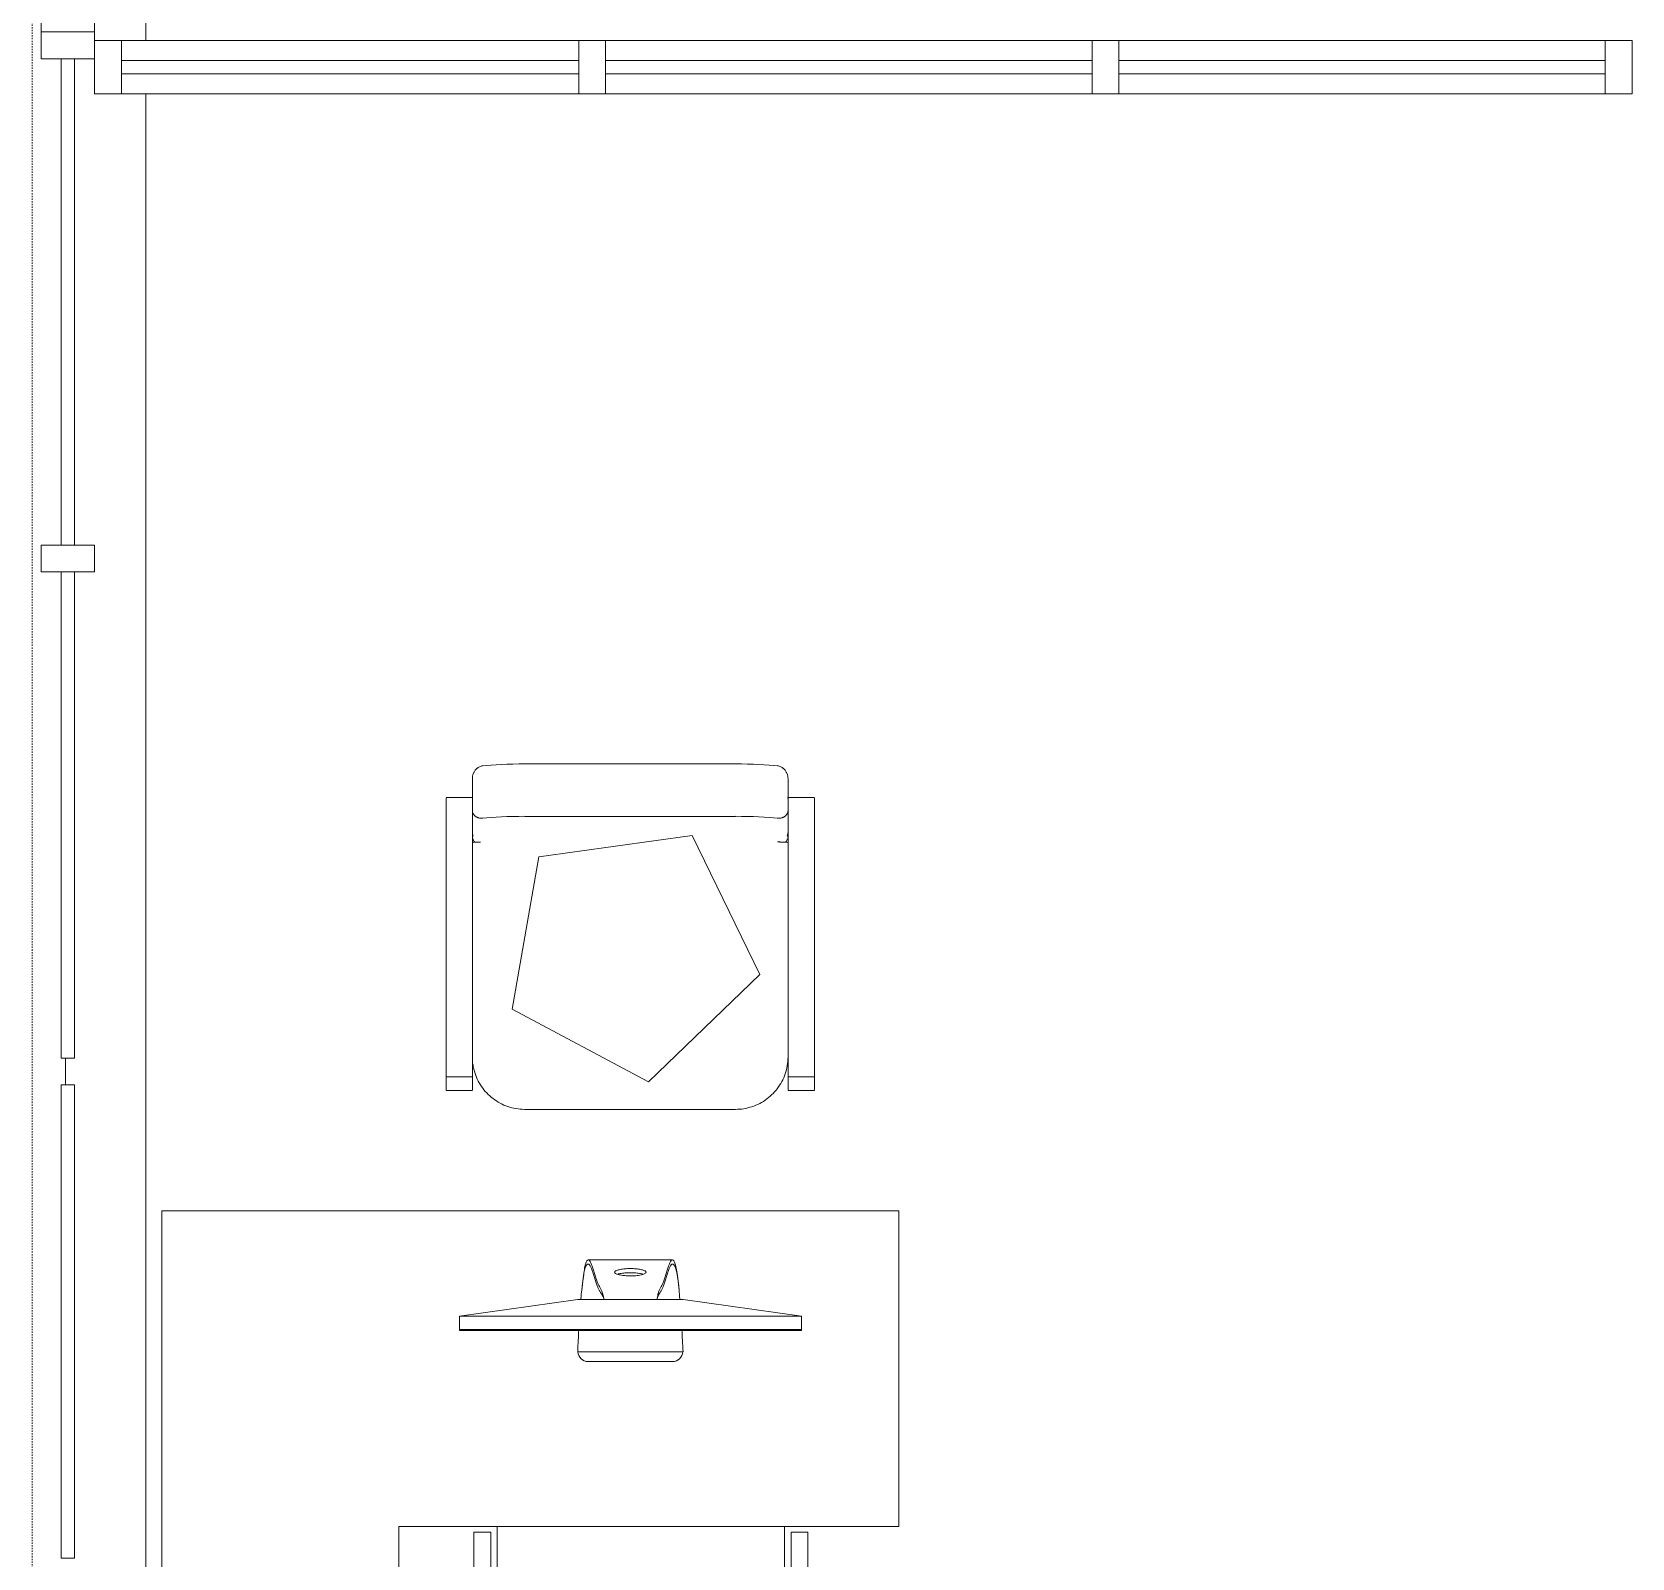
# Model space of a CAD drawing. Header units: inches. Extents: x -1551 to 2054, y 9767 to 12269.
# Drawn here: x 133 to 252.7, y 11166.6 to 11280.8 of the extents above; entities that cross this region are included whole.
import ezdxf

# ---------------------------------------------------------------- set-up
doc = ezdxf.new("R2010")
doc.units = ezdxf.units.IN
doc.header["$MEASUREMENT"] = 0
doc.linetypes.add('Dash 1_16_', pattern=[0.125, 0.0625, -0.0625])
doc.linetypes.add('Double Dash 3_8_', pattern=[1, 0.375, -0.125, 0.125, -0.125, 0.125, -0.125])
for name, color, linetype, lineweight in [('0-1', 7, 'Continuous', 5), ('0-2', 7, 'Continuous', 9), ('0-3', 250, 'Double Dash 3_8_', 15), ('A-FLOR-1', 7, 'Continuous', 9), ('A-FLOR-LEVL-1', 7, 'Continuous', 9), ('A-GLAZ-CURT', 52, 'Continuous', 9), ('A-GLAZ-CURT-1', 7, 'Continuous', 9), ('A-GLAZ-CWMG', 51, 'Continuous', 9), ('A-GLAZ-CWMG-1', 7, 'Continuous', 9), ('C-PROP-LINE-2', 250, 'Dash 1_16_', 15), ('I-FURN', 30, 'Continuous', 9)]:
    doc.layers.add(name, color=color, linetype=linetype, lineweight=lineweight)

# ---------------------------------------------------------------- blocks, each defined once
blk = doc.blocks.new('System Panel - Glazed-2762264-KEY PLAN - 1ST FLOOR')
at = {"layer": 'A-GLAZ-CURT-1'}
for p, q in [((18.2, 0.5), (-18.2, 0.5)), ((-18.2, 0.5), (-18.2, -0.5)), ((18.2, -0.5), (18.2, 0.5)), ((-18.2, -0.5), (18.2, -0.5))]:
    blk.add_line(p, q, dxfattribs=at)
blk = doc.blocks.new('System Panel - Glazed-2762268-KEY PLAN - 1ST FLOOR')
at = {"layer": 'A-GLAZ-CURT-1'}
for p, q in [((17.7, 0.5), (-17.7, 0.5)), ((-17.7, 0.5), (-17.7, -0.5)), ((17.7, -0.5), (17.7, 0.5)), ((-17.7, -0.5), (17.7, -0.5))]:
    blk.add_line(p, q, dxfattribs=at)
blk = doc.blocks.new('Rectangular Mullion - 2_ x 4_ rectangular-2762162-KEY PLAN - 1ST FLOOR')
at = {"layer": 'A-GLAZ-CWMG-1'}
for p, q in [((-3831.14, 11280.79), (-3831.14, 11317.19)), ((-3827.14, 11317.19), (-3827.14, 11280.79))]:
    blk.add_line(p, q, dxfattribs=at)
blk = doc.blocks.new('Rectangular Mullion - 2_ x 4_ rectangular-2762260-KEY PLAN - 1ST FLOOR')
at = {"layer": 'A-GLAZ-CWMG-1'}
for p, q in [((-1, 2), (1, 2)), ((-1, -2), (-1, 2)), ((1, 2), (1, -2)), ((1, -2), (-1, -2))]:
    blk.add_line(p, q, dxfattribs=at)
blk = doc.blocks.new('Rectangular Mullion - 2_ x 4_ rectangular-2762261-KEY PLAN - 1ST FLOOR')
at = {"layer": 'A-GLAZ-CWMG-1'}
for p, q in [((-1, 2), (1, 2)), ((-1, -2), (-1, 2)), ((1, 2), (1, -2)), ((1, -2), (-1, -2))]:
    blk.add_line(p, q, dxfattribs=at)
blk = doc.blocks.new('Family - ___-2835903-KEY PLAN - 1ST FLOOR')
at = {"layer": 'C-PROP-LINE-2'}
blk.add_line((-3831.82, 10008.84), (-3831.82, 12089.69), dxfattribs=at)
blk = doc.blocks.new('CTR - 1st Phase - Shell_rvt-1-KEY PLAN - 1ST FLOOR')
at = {"layer": 'A-FLOR-1'}
for p, q in [((-3823.32, 11394.99), (-3823.32, 11280.16)), ((-3823.32, 11276.16), (-3823.32, 11164.59))]:
    blk.add_line(p, q, dxfattribs=at)
at = {"layer": 'A-FLOR-LEVL-1'}
blk.add_line((-3829.32, 11201.99), (-3829.32, 11203.99), dxfattribs=at)
at = {"layer": '0-2'}
blk.add_blockref('Rectangular Mullion - 2_ x 4_ rectangular-2762162-KEY PLAN - 1ST FLOOR', (0, 0), dxfattribs=at)
at = {"layer": '0-2', "extrusion": (0, 0, -1), "rotation": 90.00000000000101}
for name, p in [('Rectangular Mullion - 2_ x 4_ rectangular-2762261-KEY PLAN - 1ST FLOOR', (3829.14, 11279.79)), ('Rectangular Mullion - 2_ x 4_ rectangular-2762260-KEY PLAN - 1ST FLOOR', (3829.14, 11241.39))]:
    blk.add_blockref(name, p, dxfattribs=at)
at = {"layer": '0-2', "rotation": 89.99999999999899}
for name, p in [('System Panel - Glazed-2762264-KEY PLAN - 1ST FLOOR', (-3829.14, 11260.59)), ('System Panel - Glazed-2762264-KEY PLAN - 1ST FLOOR', (-3829.14, 11222.19)), ('System Panel - Glazed-2762268-KEY PLAN - 1ST FLOOR', (-3829.14, 11184.29))]:
    blk.add_blockref(name, p, dxfattribs=at)
at = {"layer": '0-3'}
blk.add_blockref('Family - ___-2835903-KEY PLAN - 1ST FLOOR', (0, 0), dxfattribs=at)
blk = doc.blocks.new('Rectangular Mullion - 2_ x 4_ - EXTERIOR-2330860-KEY PLAN - 1ST FLOOR')
at = {"layer": 'A-GLAZ-CWMG'}
for p, q in [((-2, 2), (0, 2)), ((-2, -2), (-2, 2)), ((0, 2), (0, -2)), ((0, -2), (-2, -2))]:
    blk.add_line(p, q, dxfattribs=at)
blk = doc.blocks.new('System Panel - Glazed-2151385-KEY PLAN - 1ST FLOOR')
at = {"layer": 'A-GLAZ-CURT'}
for p, q in [((18.2, 0.5), (-18.2, 0.5)), ((-18.2, 0.5), (-18.2, -0.5)), ((18.2, -0.5), (18.2, 0.5)), ((-18.2, -0.5), (18.2, -0.5))]:
    blk.add_line(p, q, dxfattribs=at)
blk = doc.blocks.new('System Panel - Glazed-2330861-KEY PLAN - 1ST FLOOR')
at = {"layer": 'A-GLAZ-CURT'}
for p, q in [((17.11, 0.5), (-17.11, 0.5)), ((-17.11, 0.5), (-17.11, -0.5)), ((17.11, -0.5), (17.11, 0.5)), ((-17.11, -0.5), (17.11, -0.5))]:
    blk.add_line(p, q, dxfattribs=at)
blk = doc.blocks.new('Rectangular Mullion - 2_ x 4_ - EXTERIOR-1890807-KEY PLAN - 1ST FLOOR')
at = {"layer": 'A-GLAZ-CWMG'}
for p, q in [((-3750.52, 11280.16), (-3714.12, 11280.16)), ((-3750.52, 11276.16), (-3714.12, 11276.16))]:
    blk.add_line(p, q, dxfattribs=at)
blk = doc.blocks.new('Rectangular Mullion - 2_ x 4_ - EXTERIOR-2330799-KEY PLAN - 1ST FLOOR')
at = {"layer": 'A-GLAZ-CWMG'}
for p, q in [((-3825.14, 11280.16), (-3790.92, 11280.16)), ((-3825.14, 11276.16), (-3790.92, 11276.16))]:
    blk.add_line(p, q, dxfattribs=at)
blk = doc.blocks.new('Rectangular Mullion - 2_ x 4_ - EXTERIOR-2141106-KEY PLAN - 1ST FLOOR')
at = {"layer": 'A-GLAZ-CWMG'}
for p, q in [((-1, 2), (1, 2)), ((-1, -2), (-1, 2)), ((1, 2), (1, -2)), ((1, -2), (-1, -2))]:
    blk.add_line(p, q, dxfattribs=at)
blk = doc.blocks.new('L-shaped_office_desk_18130 - Desk office-1854745-KEY PLAN - 1ST FLOOR')
at = {"layer": 'I-FURN'}
for p, q in [((9.84, 50.31), (9.84, 11.81)), ((27.56, 36.59), (27.56, 50.31)), ((27.56, 28.77), (27.56, 36.42)), ((27.56, -11.81), (27.56, 28.59)), ((-27.56, 11.81), (9.84, 11.81)), ((-27.56, -11.81), (-27.56, 11.81)), ((-4.33, -0.54), (-10.63, -0.54)), ((-20.28, -2.95), (-20.28, -2.87)), ((-20.28, -2.87), (-19.49, -2.87)), ((-20.28, -2.87), (-20.28, -2.95)), ((-20.28, -2.87), (-19.49, -2.87)), ((-20.28, -2.95), (-20.28, -2.87)), ((-20.28, -2.95), (-20.28, -3.94)), ((-20.28, -2.95), (-19.49, -2.95)), ((-19.49, -2.95), (-20.28, -2.95)), ((-19.49, -2.87), (4.53, -2.87)), ((-19.49, -2.95), (4.53, -2.95)), ((4.53, -2.95), (-19.49, -2.95)), ((4.53, -2.87), (5.31, -2.87)), ((4.53, -2.87), (5.31, -2.87)), ((4.53, -2.95), (5.31, -2.95)), ((5.31, -2.95), (4.53, -2.95)), ((5.31, -2.87), (5.31, -2.95)), ((5.31, -2.95), (5.31, -2.87)), ((5.31, -2.87), (5.31, -2.95)), ((5.31, -3.94), (5.31, -2.95)), ((5.31, -3.75), (5.31, -3.56)), ((5.31, -3.56), (5.31, -3.75)), ((5.31, -3.76), (5.31, -3.56)), ((5.31, -3.56), (5.31, -3.76)), ((-20.28, -3.94), (-11.42, -5.19)), ((-11.42, -5.19), (-20.28, -3.94)), ((-20.28, -3.94), (-20.17, -3.94)), ((-19.49, -3.94), (-20.28, -3.94)), ((-19.49, -3.94), (4.53, -3.94)), ((4.53, -3.94), (-19.49, -3.94)), ((-3.54, -5.19), (5.31, -3.94)), ((5.31, -3.94), (-3.54, -5.19)), ((5.31, -3.94), (4.53, -3.94)), ((5.21, -3.94), (5.31, -3.94)), ((-3.54, -5.19), (-11.42, -5.19)), ((-4.33, -8.15), (-10.63, -8.15)), ((27.56, -11.81), (-27.56, -11.81))]:
    blk.add_line(p, q, dxfattribs=at)
at = {"layer": 'I-FURN', "flags": 128}
blk.add_lwpolyline([(-3.54, -1.27), (-6.17, -1.27), (-8.79, -1.27), (-11.42, -1.27)], dxfattribs=at)
at = {"layer": 'I-FURN'}
for centre, start, end in [((-10.63, -1.33), 90, 176.1401), ((-4.33, -1.33), 3.8599, 90)]:
    blk.add_arc(centre, 0.789, start, end, dxfattribs=at)
for points in [[(-11.42, -1.27), (-11.39, -1.87), (-11.36, -2.41), (-11.34, -2.91)], [(-3.54, -1.27), (-3.57, -1.87), (-3.6, -2.41), (-3.62, -2.91)], [(-8.39, -7.1), (-8.3, -7.12), (-8.08, -7.16), (-7.69, -7.19), (-7.27, -7.19), (-6.88, -7.16), (-6.66, -7.12), (-6.58, -7.1)], [(-10.33, -7.67), (-10.3, -7.58), (-10.27, -7.48), (-10.24, -7.37)], [(-6.3, -7.23), (-6.3, -7.26), (-6.35, -7.32), (-6.56, -7.4), (-6.88, -7.47), (-7.27, -7.5), (-7.69, -7.5), (-8.08, -7.47), (-8.4, -7.4), (-8.61, -7.32), (-8.66, -7.26), (-8.66, -7.23)], [(-4.72, -7.37), (-4.69, -7.48), (-4.66, -7.58), (-4.63, -7.67)]]:
    blk.add_open_spline(points, degree=3, dxfattribs=at)
for points, knots in [([(-11.18, -5.23), (-11.16, -5.47), (-11.11, -6.04), (-11.02, -6.77), (-10.94, -7.24), (-10.88, -7.49), (-10.83, -7.6), (-10.8, -7.67), (-10.77, -7.73), (-10.73, -7.78), (-10.68, -7.83), (-10.65, -7.84), (-10.63, -7.84)], [0.1195322, 0.1195322, 0.1195322, 0.1195322, 0.15, 0.2, 0.25, 0.275, 0.3, 0.3125, 0.325, 0.35, 0.375, 0.4, 0.4, 0.4, 0.4]), ([(-11.12, -5.91), (-11.09, -6.24), (-11.02, -6.82), (-10.93, -7.44), (-10.83, -7.87), (-10.73, -8.11), (-10.63, -8.18), (-10.53, -8.11), (-10.45, -7.96), (-10.38, -7.81), (-10.35, -7.72), (-10.33, -7.67)], [0.15, 0.15, 0.15, 0.15, 0.2, 0.25, 0.3, 0.35, 0.4, 0.45, 0.5, 0.525, 0.55, 0.55, 0.55, 0.55]), ([(-10.63, -7.84), (-10.6, -7.84), (-10.53, -7.8), (-10.43, -7.62), (-10.33, -7.37), (-10.24, -7.07), (-10.14, -6.74), (-10.04, -6.42), (-9.96, -6.18), (-9.89, -6.03), (-9.84, -5.93), (-9.79, -5.84), (-9.74, -5.76), (-9.69, -5.68), (-9.65, -5.6), (-9.6, -5.54), (-9.57, -5.48), (-9.54, -5.43), (-9.5, -5.34), (-9.47, -5.24), (-9.45, -5.19)], [0.4, 0.4, 0.4, 0.4, 0.45, 0.5, 0.55, 0.6, 0.65, 0.7, 0.75, 0.775, 0.8, 0.825, 0.85, 0.875, 0.9, 0.925, 0.9375, 0.95, 0.975, 1, 1, 1, 1]), ([(-10.24, -7.37), (-10.2, -7.27), (-10.14, -7.05), (-10.04, -6.73), (-9.96, -6.49), (-9.89, -6.33), (-9.83, -6.2), (-9.76, -6.09), (-9.69, -5.97), (-9.65, -5.86), (-9.6, -5.76), (-9.57, -5.66), (-9.54, -5.55), (-9.5, -5.39), (-9.47, -5.26), (-9.45, -5.19)], [0.6, 0.6, 0.6, 0.6, 0.65, 0.7, 0.75, 0.775, 0.8, 0.85, 0.875, 0.9, 0.925, 0.9375, 0.95, 0.975, 1, 1, 1, 1]), ([(-5.51, -5.19), (-5.5, -5.26), (-5.46, -5.39), (-5.42, -5.55), (-5.39, -5.66), (-5.36, -5.76), (-5.31, -5.86), (-5.27, -5.97), (-5.2, -6.09), (-5.13, -6.2), (-5.07, -6.33), (-5, -6.49), (-4.92, -6.73), (-4.82, -7.05), (-4.76, -7.27), (-4.72, -7.37)], [0, 0, 0, 0, 0.025, 0.05, 0.0625, 0.075, 0.1, 0.125, 0.15, 0.2, 0.225, 0.25, 0.3, 0.35, 0.4, 0.4, 0.4, 0.4]), ([(-4.33, -7.84), (-4.36, -7.84), (-4.43, -7.8), (-4.53, -7.62), (-4.63, -7.37), (-4.72, -7.07), (-4.82, -6.74), (-4.92, -6.42), (-5, -6.18), (-5.07, -6.03), (-5.12, -5.93), (-5.17, -5.84), (-5.22, -5.76), (-5.27, -5.68), (-5.31, -5.6), (-5.36, -5.54), (-5.39, -5.48), (-5.42, -5.43), (-5.46, -5.34), (-5.5, -5.24), (-5.51, -5.19)], [0.4, 0.4, 0.4, 0.4, 0.45, 0.5, 0.55, 0.6, 0.65, 0.7, 0.75, 0.775, 0.8, 0.825, 0.85, 0.875, 0.9, 0.925, 0.9375, 0.95, 0.975, 1, 1, 1, 1]), ([(-4.63, -7.67), (-4.61, -7.72), (-4.58, -7.81), (-4.51, -7.96), (-4.43, -8.11), (-4.33, -8.18), (-4.23, -8.11), (-4.13, -7.87), (-4.04, -7.44), (-3.94, -6.82), (-3.87, -6.24), (-3.84, -5.91)], [0.45, 0.45, 0.45, 0.45, 0.475, 0.5, 0.55, 0.6, 0.65, 0.7, 0.75, 0.8, 0.85, 0.85, 0.85, 0.85]), ([(-3.78, -5.23), (-3.8, -5.47), (-3.85, -6.04), (-3.94, -6.77), (-4.02, -7.24), (-4.08, -7.49), (-4.13, -7.6), (-4.16, -7.67), (-4.19, -7.73), (-4.23, -7.78), (-4.28, -7.83), (-4.31, -7.84), (-4.33, -7.84)], [0.1195322, 0.1195322, 0.1195322, 0.1195322, 0.15, 0.2, 0.25, 0.275, 0.3, 0.3125, 0.325, 0.35, 0.375, 0.4, 0.4, 0.4, 0.4]), ([(-8.66, -7.23), (-8.66, -7.18), (-8.55, -7.09), (-8.15, -6.99), (-7.69, -6.95), (-7.27, -6.95), (-6.88, -6.99), (-6.56, -7.05), (-6.35, -7.13), (-6.3, -7.2), (-6.3, -7.23)], [-1, -1, -1, -1, -0.833333, -0.666667, -0.555556, -0.444444, -0.333333, -0.222222, -0.111111, 0, 0, 0, 0])]:
    blk.add_open_spline(points, degree=3, knots=knots, dxfattribs=at)
blk = doc.blocks.new('Chair-Executive - Chair-Executive-1854746-KEY PLAN - 1ST FLOOR')
at = {"layer": 'I-FURN'}
for p, q in [((-1.64, 10.85), (-3.3, 9.74)), ((-0.83, 9.74), (-1.64, 10.85)), ((11.93, 9.74), (12.74, 10.85)), ((12.74, 10.85), (14.28, 9.74)), ((-3.95, 9.74), (15.05, 9.74)), ((-4.94, 8.74), (-4.94, 6.97)), ((16.04, 8.74), (16.04, 6.97)), ((-6.95, 7.25), (-5.69, 7.25)), ((-6.95, -2.69), (-6.95, 7.25)), ((-5.69, -2.69), (-5.69, 7.25)), ((16.78, -2.69), (16.78, 7.25)), ((18.05, 7.25), (16.78, 7.25)), ((18.05, -2.69), (18.05, 7.25)), ((-2.95, 4.97), (14.05, 4.97)), ((-5.2, -3.11), (-5.2, 2.61)), ((16.3, -3.11), (16.3, 2.61)), ((-6.95, -2.69), (-5.69, -2.69)), ((18.05, -2.69), (16.78, -2.69))]:
    blk.add_line(p, q, dxfattribs=at)
for centre, radius, start, end in [((-3.95, 8.74), 0.993, 90, 180), ((15.05, 8.74), 0.993, 360, 90), ((-2.95, 6.97), 2, 180, 270), ((14.05, 6.97), 2, 270, 360), ((1.8, 2.61), 7, 153.8342, 180), ((9.3, 2.61), 7, 360, 26.1684)]:
    blk.add_arc(centre, radius, start, end, dxfattribs=at)
blk = doc.blocks.new('Office_chair_with_leather_seat_18133 - Office_chair_with_leather_seat_18133-1855774-KEY PLAN - 1ST FLOOR')
at = {"layer": 'I-FURN'}
for p, q in [((14.17, 35.45), (29.92, 35.45)), ((10.24, 34.33), (10.24, 31.97)), ((33.86, 31.97), (33.86, 34.33)), ((10.24, 32.93), (8.27, 32.93)), ((8.27, 32.14), (8.27, 32.9)), ((10.25, 32.93), (10.24, 32.78)), ((10.24, 32.9), (10.24, 32.14)), ((33.86, 32.78), (33.84, 32.93)), ((35.83, 32.93), (33.86, 32.93)), ((33.86, 32.14), (33.86, 32.9)), ((35.83, 32.9), (35.83, 32.14)), ((8.27, 12.04), (8.27, 32.14)), ((10.24, 32.14), (10.24, 12.04)), ((10.24, 31.97), (10.24, 30.13)), ((29.92, 31.53), (14.17, 31.53)), ((33.86, 12.04), (33.86, 32.14)), ((33.86, 30.13), (33.86, 31.97)), ((35.83, 32.14), (35.83, 12.04)), ((26.68, 30.1), (15.22, 28.49)), ((31.75, 19.7), (26.68, 30.1)), ((33.07, 29.62), (33.25, 29.64)), ((15.22, 28.49), (13.21, 17.1)), ((23.43, 11.67), (31.75, 19.7)), ((13.21, 17.1), (23.43, 11.67)), ((8.27, 11.04), (8.27, 12.04)), ((8.27, 12.04), (10.24, 12.04)), ((10.24, 12.04), (10.24, 11.04)), ((33.86, 11.04), (33.86, 12.04)), ((33.86, 12.04), (35.83, 12.04)), ((35.83, 12.04), (35.83, 11.04)), ((8.27, 11.02), (10.24, 11.02)), ((33.86, 11.02), (35.83, 11.02)), ((14.17, 9.6), (29.92, 9.6))]:
    blk.add_line(p, q, dxfattribs=at)
at = {"layer": 'I-FURN', "flags": 128}
for points in [[(10.24, 30.41), (10.26, 30.23), (10.31, 30.06)], [(33.78, 30.06), (33.84, 30.23), (33.86, 30.41)], [(10.85, 29.61), (10.68, 29.61), (10.53, 29.6), (10.41, 29.59), (10.31, 29.58), (10.26, 29.56), (10.24, 29.55)], [(33.86, 29.55), (33.84, 29.56), (33.78, 29.58), (33.69, 29.59), (33.56, 29.6), (33.41, 29.61), (33.25, 29.61), (33.07, 29.62)], [(10.24, 13.38), (10.25, 13.22), (10.26, 13.07), (10.29, 12.91), (10.31, 12.76), (10.35, 12.6), (10.39, 12.45), (10.44, 12.3), (10.49, 12.15), (10.55, 12.01), (10.61, 11.86), (10.68, 11.72), (10.76, 11.58), (10.84, 11.45), (10.92, 11.32), (11.02, 11.19), (11.11, 11.06), (11.21, 10.94), (11.32, 10.83), (11.43, 10.71), (11.55, 10.61), (11.66, 10.5), (11.79, 10.41), (11.92, 10.31), (12.05, 10.23), (12.18, 10.14), (12.32, 10.07), (12.46, 10), (12.6, 9.93), (12.75, 9.87), (12.89, 9.82), (13.04, 9.77), (13.2, 9.73), (13.35, 9.69), (13.5, 9.66), (13.66, 9.64), (13.82, 9.62), (13.97, 9.61), (14.13, 9.6), (14.17, 9.6)], [(29.92, 9.6), (30.08, 9.61), (30.24, 9.61), (30.39, 9.63), (30.55, 9.65), (30.7, 9.68), (30.86, 9.71), (31.01, 9.76), (31.16, 9.8), (31.31, 9.85), (31.45, 9.91), (31.6, 9.98), (31.74, 10.05), (31.88, 10.12), (32.01, 10.2), (32.14, 10.29), (32.27, 10.38), (32.4, 10.48), (32.52, 10.58), (32.63, 10.69), (32.75, 10.8), (32.85, 10.91), (32.96, 11.03), (33.05, 11.15), (33.15, 11.28), (33.23, 11.41), (33.32, 11.55), (33.39, 11.68), (33.46, 11.82), (33.53, 11.97), (33.59, 12.11), (33.64, 12.26), (33.69, 12.41), (33.74, 12.56), (33.77, 12.72), (33.8, 12.87), (33.82, 13.03), (33.84, 13.18), (33.85, 13.34), (33.86, 13.5)]]:
    blk.add_lwpolyline(points, dxfattribs=at)
at = {"layer": 'I-FURN'}
for centre, start_param, end_param in [((14.17, 35.11), 1.570796, 2.498092), ((29.92, 35.11), 0.643501, 1.570796), ((14.17, 31.19), 1.570796, 2.498092), ((29.92, 31.19), 0.643501, 1.570796)]:
    blk.add_ellipse(centre, major_axis=(3.94, 0), ratio=0.087156, start_param=start_param, end_param=end_param, dxfattribs=at)
for points, knots in [([(11.02, 35.32), (10.93, 35.3), (10.81, 35.27), (10.69, 35.2), (10.62, 35.15), (10.58, 35.11), (10.54, 35.08), (10.48, 35.02), (10.43, 34.95), (10.37, 34.85), (10.3, 34.72), (10.25, 34.54), (10.24, 34.4), (10.24, 34.33)], [0, 0, 0, 0, 0.166667, 0.25, 0.291667, 0.333333, 0.375, 0.416667, 0.5, 0.583333, 0.666667, 0.833333, 1, 1, 1, 1]), ([(33.86, 34.33), (33.86, 34.4), (33.84, 34.54), (33.79, 34.72), (33.73, 34.85), (33.67, 34.95), (33.61, 35.02), (33.56, 35.08), (33.52, 35.11), (33.47, 35.15), (33.41, 35.2), (33.28, 35.27), (33.16, 35.3), (33.07, 35.32)], [0, 0, 0, 0, 0.166667, 0.333333, 0.416667, 0.5, 0.583333, 0.625, 0.666667, 0.708333, 0.75, 0.833333, 1, 1, 1, 1]), ([(10.24, 31.97), (10.24, 31.92), (10.25, 31.83), (10.3, 31.71), (10.37, 31.63), (10.43, 31.57), (10.48, 31.52), (10.54, 31.49), (10.58, 31.47), (10.62, 31.45), (10.69, 31.42), (10.81, 31.39), (10.93, 31.39), (11.02, 31.4)], [0, 0, 0, 0, 0.166667, 0.333333, 0.416667, 0.5, 0.583333, 0.625, 0.666667, 0.708333, 0.75, 0.833333, 1, 1, 1, 1]), ([(33.07, 31.4), (33.16, 31.39), (33.28, 31.39), (33.41, 31.42), (33.47, 31.45), (33.52, 31.47), (33.56, 31.49), (33.61, 31.52), (33.67, 31.57), (33.73, 31.63), (33.79, 31.71), (33.84, 31.83), (33.86, 31.92), (33.86, 31.97)], [0, 0, 0, 0, 0.166667, 0.25, 0.291667, 0.333333, 0.375, 0.416667, 0.5, 0.583333, 0.666667, 0.833333, 1, 1, 1, 1])]:
    blk.add_open_spline(points, degree=3, knots=knots, dxfattribs=at)
for points in [[(10.25, 30), (10.24, 30.04), (10.24, 30.09), (10.24, 30.13)], [(10.25, 29.97), (10.24, 30.02), (10.24, 30.08), (10.24, 30.13)], [(33.86, 30.13), (33.86, 30.08), (33.85, 30.02), (33.84, 29.97)], [(33.86, 30.13), (33.86, 30.09), (33.86, 30.04), (33.85, 30)], [(10.39, 29.62), (10.37, 29.66), (10.32, 29.74), (10.29, 29.82), (10.27, 29.87)], [(33.82, 29.87), (33.81, 29.82), (33.78, 29.74), (33.73, 29.66), (33.7, 29.62)]]:
    blk.add_open_spline(points, degree=3, dxfattribs=at)

msp = doc.modelspace()

# ---------------------------------------------------------------- block references
at = {"layer": '0-1'}
msp.add_blockref('CTR - 1st Phase - Shell_rvt-1-KEY PLAN - 1ST FLOOR', (3964.78, 0), dxfattribs=at)
at = {"layer": 'A-GLAZ-CURT', "rotation": 180}
for name, p in [('System Panel - Glazed-2330861-KEY PLAN - 1ST FLOOR', (156.75, 11278.16)), ('System Panel - Glazed-2151385-KEY PLAN - 1ST FLOOR', (194.06, 11278.16)), ('System Panel - Glazed-2151385-KEY PLAN - 1ST FLOOR', (232.46, 11278.16))]:
    msp.add_blockref(name, p, dxfattribs=at)
at = {"layer": 'A-GLAZ-CWMG', "extrusion": (0, 0, -1)}
for name, p in [('Rectangular Mullion - 2_ x 4_ - EXTERIOR-2330860-KEY PLAN - 1ST FLOOR', (-137.64, 11278.16)), ('Rectangular Mullion - 2_ x 4_ - EXTERIOR-2141106-KEY PLAN - 1ST FLOOR', (-174.86, 11278.16)), ('Rectangular Mullion - 2_ x 4_ - EXTERIOR-2141106-KEY PLAN - 1ST FLOOR', (-213.26, 11278.16)), ('Rectangular Mullion - 2_ x 4_ - EXTERIOR-2141106-KEY PLAN - 1ST FLOOR', (-251.66, 11278.16))]:
    msp.add_blockref(name, p, dxfattribs=at)
at = {"layer": 'A-GLAZ-CWMG'}
for name, p in [('Rectangular Mullion - 2_ x 4_ - EXTERIOR-2330799-KEY PLAN - 1ST FLOOR', (3964.78, 0)), ('Rectangular Mullion - 2_ x 4_ - EXTERIOR-1890807-KEY PLAN - 1ST FLOOR', (3926.38, 0)), ('Rectangular Mullion - 2_ x 4_ - EXTERIOR-1890807-KEY PLAN - 1ST FLOOR', (3964.78, 0))]:
    msp.add_blockref(name, p, dxfattribs=at)
at = {"layer": 'I-FURN'}
msp.add_blockref('Office_chair_with_leather_seat_18133 - Office_chair_with_leather_seat_18133-1855774-KEY PLAN - 1ST FLOOR', (155.66, 11190.56), dxfattribs=at)
at = {"layer": 'I-FURN', "rotation": 180}
for name, p in [('L-shaped_office_desk_18130 - Desk office-1854745-KEY PLAN - 1ST FLOOR', (170.24, 11180.75)), ('Chair-Executive - Chair-Executive-1854746-KEY PLAN - 1ST FLOOR', (184.06, 11165.83))]:
    msp.add_blockref(name, p, dxfattribs=at)

doc.saveas('drawing.dxf')
